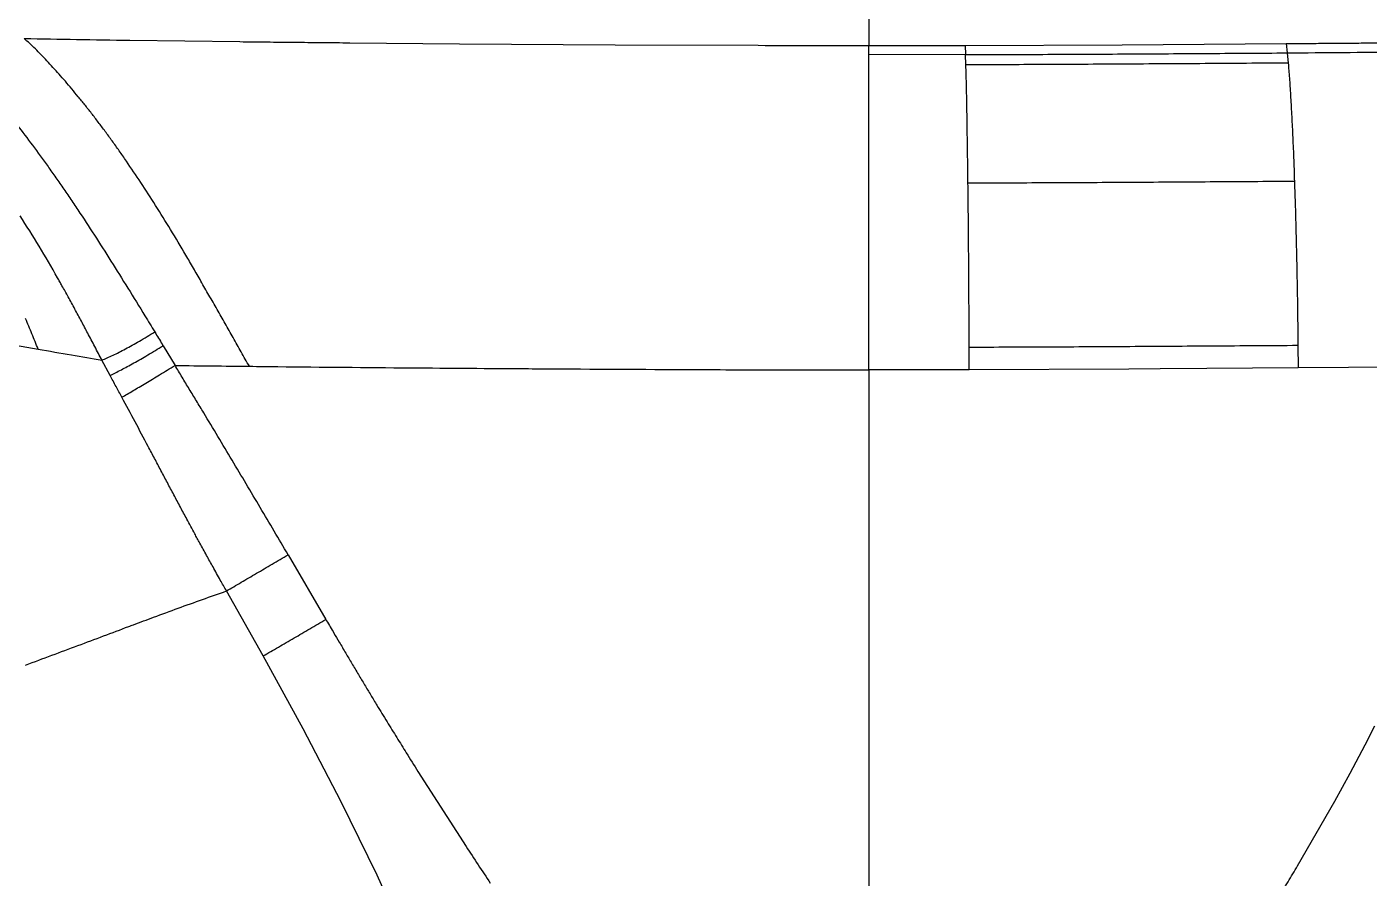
# Model space of a CAD drawing. Extents: x -51 to 27, y -13 to 136.
# Drawn here: x -20.89 to -6.21, y 63.5 to 72.82 of the extents above; entities that cross this region are included whole.
import ezdxf

# ---------------------------------------------------------------- set-up
doc = ezdxf.new("R2010")
doc.units = 0
doc.header["$MEASUREMENT"] = 0
doc.layers.add('GEOMETRY', color=2, linetype='Continuous', lineweight=25)

# ---------------------------------------------------------------- blocks, each defined once
blk = doc.blocks.new('2026 MONTERREY-BLOOM')
at = {"layer": 'GEOMETRY'}
for p, q in [((0, -10.762), (0, -11.099)), ((-8.084, -11.041), (-6.882, -11.056)), ((-5.678, -11.068), (-4.478, -11.078)), ((-4.478, -11.078), (-2.775, -11.089)), ((-2.775, -11.089), (-1.213, -11.096)), ((0, -11.2), (0, -11.099)), ((1.054, -11.097), (2.77, -11.089)), ((1.054, -11.097), (1.058, -11.198)), ((2.77, -11.089), (4.565, -11.077)), ((4.565, -11.077), (4.577, -11.179)), ((1.058, -11.198), (0, -11.2)), ((1.061, -11.31), (1.058, -11.198)), ((4.577, -11.179), (4.587, -11.29)), ((1.061, -11.321), (1.061, -11.31)), ((-7.721, -14.385), (-7.59, -14.6)), ((1.097, -14.403), (1.097, -14.38)), ((4.693, -14.383), (4.695, -14.628)), ((1.098, -14.648), (1.097, -14.403)), ((-8.301, -14.71), (-8.39, -14.543)), ((1.098, -14.648), (0, -14.65)), ((2.844, -14.64), (1.098, -14.648)), ((3.188, -14.639), (2.844, -14.64)), ((3.695, -14.635), (3.188, -14.639)), ((4.695, -14.628), (3.695, -14.635)), ((7.033, -14.607), (4.695, -14.628)), ((-6.353, -16.673), (-5.94, -17.381)), ((-6.626, -17.78), (-7.028, -17.069)), ((-5.94, -17.381), (-5.932, -17.395)), ((-6.187, -18.579), (-6.626, -17.78)), ((-5.774, -19.377), (-6.187, -18.579)), ((5.429, -18.752), (5.535, -18.545)), ((5.265, -19.062), (5.429, -18.752)), ((-4.933, -19.045), (-4.407, -19.865)), ((5.097, -19.369), (5.265, -19.062)), ((-5.381, -20.181), (-5.774, -19.377)), ((4.69, -20.077), (5.097, -19.369)), ((-5.014, -20.981), (-5.381, -20.181))]:
    blk.add_line(p, q, dxfattribs=at)
for points, knots in [([(-36.643, -38.985), (-36.643, -38.748), (-36.643, -38.251), (-36.643, -37.496), (-36.643, -36.717), (-36.642, -35.938), (-36.641, -35.155), (-36.639, -34.37), (-36.634, -33.124), (-36.625, -31.427), (-36.601, -28.728), (-36.556, -25.487), (-36.48, -22.003), (-36.384, -18.826), (-36.269, -15.952), (-36.147, -13.557), (-36.022, -11.643), (-35.908, -10.209), (-35.804, -9.111), (-35.717, -8.347), (-35.671, -7.917), (-35.598, -7.493), (-35.491, -7.08), (-35.34, -6.644), (-35.136, -6.19), (-34.87, -5.728), (-34.56, -5.294), (-34.209, -4.894), (-33.819, -4.53), (-33.396, -4.207), (-32.942, -3.927), (-32.492, -3.708), (-32.054, -3.541), (-31.634, -3.42), (-31.199, -3.331), (-30.75, -3.28), (-30.3, -3.229), (-29.656, -3.161), (-28.817, -3.082), (-27.505, -2.975), (-25.921, -2.869), (-23.953, -2.762), (-21.876, -2.668), (-19.679, -2.587), (-17.251, -2.514), (-14.59, -2.452), (-11.706, -2.403), (-8.819, -2.37), (-5.936, -2.35), (-3.055, -2.342), (-0.598, -2.339), (1.446, -2.34), (3.092, -2.342), (4.754, -2.346), (6.416, -2.353), (8.055, -2.365), (10.408, -2.386), (13.481, -2.429), (16.974, -2.505), (20.148, -2.601), (23.011, -2.715), (25.395, -2.836), (27.307, -2.961), (28.741, -3.074), (29.84, -3.178), (30.606, -3.264), (31.038, -3.31), (31.463, -3.38), (31.877, -3.486), (32.314, -3.634), (32.769, -3.836), (33.232, -4.099), (33.668, -4.406), (34.07, -4.756), (34.436, -5.143), (34.762, -5.565), (35.044, -6.017), (35.279, -6.492), (35.464, -6.985), (35.602, -7.491), (35.683, -8.01), (35.739, -8.534), (35.815, -9.23), (35.897, -10.097), (36.005, -11.408), (36.112, -12.993), (36.24, -15.339), (36.362, -18.173), (36.465, -21.457), (36.54, -24.706), (36.591, -27.93), (36.621, -30.803), (36.636, -33.323), (36.641, -34.922), (36.642, -35.963), (36.643, -36.444), (36.643, -36.924), (36.643, -37.402), (36.643, -37.896), (36.643, -38.424), (36.643, -38.792), (36.643, -38.985)], [0, 0, 0, 0, 0.005138, 0.010771, 0.016381, 0.022015, 0.027673, 0.03335, 0.039042, 0.054682, 0.070145, 0.097582, 0.124946, 0.145709, 0.16651, 0.187309, 0.197707, 0.208103, 0.218498, 0.221609, 0.224784, 0.227857, 0.230942, 0.234019, 0.237865, 0.24171, 0.245555, 0.249401, 0.253246, 0.257092, 0.260938, 0.264783, 0.267936, 0.271088, 0.274241, 0.277546, 0.280882, 0.284062, 0.291597, 0.299143, 0.312612, 0.326021, 0.341866, 0.357701, 0.373696, 0.394533, 0.415407, 0.436247, 0.457116, 0.477921, 0.498728, 0.51038, 0.52225, 0.534405, 0.54642, 0.558287, 0.569942, 0.597446, 0.624936, 0.645697, 0.666299, 0.687058, 0.697455, 0.707849, 0.718242, 0.721382, 0.724571, 0.72765, 0.730727, 0.733804, 0.737651, 0.741498, 0.745344, 0.74919, 0.753036, 0.756881, 0.760725, 0.76457, 0.768352, 0.772136, 0.775907, 0.779727, 0.783559, 0.79109, 0.798621, 0.812071, 0.825537, 0.849567, 0.873561, 0.896782, 0.920041, 0.943476, 0.95907, 0.97468, 0.978164, 0.981639, 0.985104, 0.988563, 0.992016, 0.995816, 1, 1, 1, 1]), ([(-9.24, -11.022), (-9.049, -11.025), (-8.664, -11.032), (-8.279, -11.038), (-8.084, -11.041)], [0, 0, 0, 0, 0.495679, 1, 1, 1, 1]), ([(-8.991, -11.266), (-9.034, -11.221), (-9.121, -11.13), (-9.2, -11.058), (-9.24, -11.022)], [0, 0, 0, 0, 0.496759, 1, 1, 1, 1]), ([(-6.882, -11.056), (-6.783, -11.057), (-6.586, -11.059), (-6.388, -11.061), (-6.289, -11.062)], [0, 0, 0, 0, 0.49975, 1, 1, 1, 1]), ([(-6.289, -11.062), (-6.187, -11.063), (-5.984, -11.065), (-5.78, -11.067), (-5.678, -11.068)], [0, 0, 0, 0, 0.500081, 1, 1, 1, 1]), ([(-1.213, -11.096), (-1.006, -11.097), (-0.601, -11.098), (-0.197, -11.099), (0, -11.099)], [0, 0, 0, 0, 0.51239, 1, 1, 1, 1]), ([(4.565, -11.077), (4.642, -11.077), (4.784, -11.075), (4.982, -11.074), (5.171, -11.072), (5.36, -11.071), (5.555, -11.069), (5.743, -11.067), (5.936, -11.066), (6.142, -11.064), (6.35, -11.061), (6.559, -11.059), (6.775, -11.057), (6.93, -11.055), (7.013, -11.054)], [0, 0, 0, 0, 0.093695, 0.174529, 0.242428, 0.325031, 0.405999, 0.481843, 0.55544, 0.641949, 0.734671, 0.811083, 0.897835, 1, 1, 1, 1]), ([(4.577, -11.179), (4.985, -11.175), (5.803, -11.169), (6.62, -11.16), (7.029, -11.156)], [0, 0, 0, 0, 0.499109, 1, 1, 1, 1]), ([(-8.72, -11.572), (-8.767, -11.517), (-8.86, -11.407), (-8.948, -11.313), (-8.991, -11.266)], [0, 0, 0, 0, 0.498458, 1, 1, 1, 1]), ([(0, -14.65), (0, -14.531), (0, -14.292), (0, -13.936), (0, -13.586), (0, -13.245), (0, -12.917), (0, -12.603), (0, -12.308), (0, -12.034), (0, -11.783), (0, -11.559), (0, -11.36), (0, -11.254), (0, -11.2)], [0, 0, 0, 0, 0.081143, 0.1623783, 0.2438314, 0.3256193, 0.4078447, 0.4905926, 0.5739272, 0.6578895, 0.7424965, 0.8277412, 0.913593, 1, 1, 1, 1]), ([(1.058, -11.198), (1.339, -11.197), (1.911, -11.195), (2.781, -11.191), (3.673, -11.185), (4.274, -11.181), (4.577, -11.179)], [0, 0, 0, 0, 0.239724, 0.487731, 0.741747, 1, 1, 1, 1]), ([(4.587, -11.29), (4.283, -11.292), (3.682, -11.297), (2.788, -11.302), (1.917, -11.307), (1.343, -11.309), (1.061, -11.31)], [0, 0, 0, 0, 0.258211, 0.512192, 0.760181, 1, 1, 1, 1]), ([(4.587, -11.29), (4.591, -11.343), (4.6, -11.449), (4.612, -11.638), (4.624, -11.846), (4.635, -12.074), (4.646, -12.319), (4.652, -12.497), (4.655, -12.586)], [0, 0, 0, 0, 0.169361, 0.337694, 0.504937, 0.67107, 0.836082, 1, 1, 1, 1]), ([(1.084, -12.606), (1.083, -12.518), (1.081, -12.342), (1.077, -12.1), (1.074, -11.874), (1.07, -11.667), (1.066, -11.48), (1.063, -11.374), (1.061, -11.321)], [0, 0, 0, 0, 0.1639433, 0.3289706, 0.4951069, 0.662344, 0.8306613, 1, 1, 1, 1]), ([(-8.577, -11.748), (-8.601, -11.718), (-8.65, -11.657), (-8.697, -11.601), (-8.72, -11.572)], [0, 0, 0, 0, 0.499943, 1, 1, 1, 1]), ([(-8.43, -11.938), (-8.454, -11.905), (-8.504, -11.84), (-8.553, -11.779), (-8.577, -11.748)], [0, 0, 0, 0, 0.500382, 1, 1, 1, 1]), ([(-9.338, -11.945), (-9.282, -12.016), (-9.171, -12.159), (-9.058, -12.315), (-9.001, -12.393)], [0, 0, 0, 0, 0.499087, 1, 1, 1, 1]), ([(-8.278, -12.143), (-8.303, -12.108), (-8.354, -12.038), (-8.405, -11.971), (-8.43, -11.938)], [0, 0, 0, 0, 0.500763, 1, 1, 1, 1]), ([(-8.123, -12.363), (-8.149, -12.325), (-8.201, -12.25), (-8.252, -12.179), (-8.278, -12.143)], [0, 0, 0, 0, 0.501098, 1, 1, 1, 1]), ([(-9.001, -12.393), (-8.973, -12.433), (-8.915, -12.514), (-8.857, -12.597), (-8.828, -12.639)], [0, 0, 0, 0, 0.49928, 1, 1, 1, 1]), ([(-7.803, -12.848), (-7.857, -12.764), (-7.964, -12.596), (-8.07, -12.44), (-8.123, -12.363)], [0, 0, 0, 0, 0.502952, 1, 1, 1, 1]), ([(4.655, -12.586), (4.349, -12.588), (3.74, -12.592), (2.835, -12.598), (1.952, -12.602), (1.37, -12.605), (1.084, -12.606)], [0, 0, 0, 0, 0.257914, 0.511641, 0.759628, 1, 1, 1, 1]), ([(1.097, -14.38), (1.097, -14.276), (1.096, -14.068), (1.094, -13.759), (1.092, -13.456), (1.09, -13.161), (1.087, -12.875), (1.085, -12.696), (1.084, -12.606)], [0, 0, 0, 0, 0.165319, 0.330941, 0.49705, 0.663836, 0.831449, 1, 1, 1, 1]), ([(4.655, -12.586), (4.658, -12.677), (4.664, -12.858), (4.672, -13.148), (4.679, -13.447), (4.685, -13.754), (4.69, -14.066), (4.692, -14.277), (4.693, -14.383)], [0, 0, 0, 0, 0.168559, 0.336171, 0.50295, 0.669053, 0.834674, 1, 1, 1, 1]), ([(-8.828, -12.639), (-8.799, -12.681), (-8.741, -12.766), (-8.683, -12.854), (-8.653, -12.898)], [0, 0, 0, 0, 0.499475, 1, 1, 1, 1]), ([(-8.653, -12.898), (-8.593, -12.989), (-8.473, -13.171), (-8.352, -13.362), (-8.292, -13.457)], [0, 0, 0, 0, 0.499996, 1, 1, 1, 1]), ([(-7.472, -13.393), (-7.527, -13.299), (-7.638, -13.112), (-7.748, -12.936), (-7.803, -12.848)], [0, 0, 0, 0, 0.503238, 1, 1, 1, 1]), ([(-8.875, -13.64), (-8.942, -13.524), (-9.076, -13.293), (-9.215, -13.073), (-9.285, -12.963)], [0, 0, 0, 0, 0.499997, 1, 1, 1, 1]), ([(-8.292, -13.457), (-8.23, -13.556), (-8.106, -13.753), (-7.982, -13.956), (-7.919, -14.058)], [0, 0, 0, 0, 0.499702, 1, 1, 1, 1]), ([(-7.307, -13.678), (-7.334, -13.63), (-7.389, -13.534), (-7.444, -13.44), (-7.472, -13.393)], [0, 0, 0, 0, 0.501364, 1, 1, 1, 1]), ([(-8.827, -13.727), (-8.835, -13.713), (-8.851, -13.684), (-8.867, -13.655), (-8.875, -13.64)], [0, 0, 0, 0, 0.499829, 1, 1, 1, 1]), ([(-8.759, -13.85), (-8.77, -13.829), (-8.793, -13.788), (-8.815, -13.747), (-8.827, -13.727)], [0, 0, 0, 0, 0.499677, 1, 1, 1, 1]), ([(-7.13, -13.987), (-7.16, -13.935), (-7.219, -13.831), (-7.277, -13.729), (-7.307, -13.678)], [0, 0, 0, 0, 0.501277, 1, 1, 1, 1]), ([(-8.615, -14.115), (-8.639, -14.071), (-8.686, -13.982), (-8.735, -13.894), (-8.759, -13.85)], [0, 0, 0, 0, 0.498939, 1, 1, 1, 1]), ([(-11.188, -14.067), (-11.001, -14.099), (-10.627, -14.162), (-10.095, -14.252), (-9.58, -14.338), (-9.252, -14.394), (-9.088, -14.422)], [0, 0, 0, 0, 0.250303, 0.499927, 0.749428, 1, 1, 1, 1]), ([(-9.088, -14.422), (-9.11, -14.366), (-9.156, -14.254), (-9.202, -14.143), (-9.226, -14.087)], [0, 0, 0, 0, 0.500001, 1, 1, 1, 1]), ([(-7.919, -14.058), (-7.902, -14.087), (-7.866, -14.146), (-7.83, -14.204), (-7.812, -14.234)], [0, 0, 0, 0, 0.500252, 1, 1, 1, 1]), ([(-6.955, -14.296), (-6.985, -14.245), (-7.043, -14.141), (-7.101, -14.038), (-7.13, -13.987)], [0, 0, 0, 0, 0.501035, 1, 1, 1, 1]), ([(-8.545, -14.248), (-8.557, -14.226), (-8.58, -14.181), (-8.603, -14.137), (-8.615, -14.115)], [0, 0, 0, 0, 0.4992301, 1, 1, 1, 1]), ([(-8.39, -14.543), (-8.352, -14.526), (-8.279, -14.495), (-8.136, -14.422), (-7.978, -14.334), (-7.869, -14.268), (-7.812, -14.234)], [0, 0, 0, 0, 0.272088, 0.513366, 0.748509, 1, 1, 1, 1]), ([(-7.812, -14.234), (-7.799, -14.256), (-7.772, -14.301), (-7.744, -14.346), (-7.731, -14.369)], [0, 0, 0, 0, 0.500197, 1, 1, 1, 1]), ([(-8.468, -14.394), (-8.481, -14.37), (-8.506, -14.321), (-8.532, -14.272), (-8.545, -14.248)], [0, 0, 0, 0, 0.498888, 1, 1, 1, 1]), ([(-8.301, -14.71), (-8.263, -14.691), (-8.189, -14.654), (-8.045, -14.576), (-7.886, -14.485), (-7.777, -14.419), (-7.721, -14.385)], [0, 0, 0, 0, 0.271916, 0.513348, 0.74864, 1, 1, 1, 1]), ([(-7.731, -14.369), (-7.729, -14.371), (-7.726, -14.377), (-7.723, -14.382), (-7.721, -14.385)], [0, 0, 0, 0, 0.5000237, 1, 1, 1, 1]), ([(-6.777, -14.609), (-6.807, -14.557), (-6.867, -14.453), (-6.926, -14.349), (-6.955, -14.296)], [0, 0, 0, 0, 0.50067, 1, 1, 1, 1]), ([(4.693, -14.383), (4.384, -14.385), (3.772, -14.389), (2.862, -14.395), (1.972, -14.4), (1.386, -14.402), (1.097, -14.403)], [0, 0, 0, 0, 0.257737, 0.511303, 0.759283, 1, 1, 1, 1]), ([(-9.088, -14.422), (-8.966, -14.443), (-8.729, -14.484), (-8.501, -14.523), (-8.39, -14.543)], [0, 0, 0, 0, 0.514618, 1, 1, 1, 1]), ([(-8.39, -14.543), (-8.403, -14.518), (-8.429, -14.469), (-8.455, -14.419), (-8.468, -14.394)], [0, 0, 0, 0, 0.496894, 1, 1, 1, 1]), ([(-8.172, -14.949), (-8.133, -14.926), (-8.059, -14.882), (-7.915, -14.796), (-7.756, -14.701), (-7.647, -14.635), (-7.59, -14.6)], [0, 0, 0, 0, 0.2721521, 0.5143122, 0.7494574, 1, 1, 1, 1]), ([(-7.59, -14.6), (-7.454, -14.602), (-7.183, -14.605), (-6.912, -14.608), (-6.777, -14.609)], [0, 0, 0, 0, 0.502832, 1, 1, 1, 1]), ([(-7.512, -14.73), (-7.525, -14.708), (-7.551, -14.665), (-7.577, -14.622), (-7.59, -14.6)], [0, 0, 0, 0, 0.505006, 1, 1, 1, 1]), ([(-6.777, -14.609), (-6.673, -14.611), (-6.087, -14.617), (-5.07, -14.626), (-4.044, -14.633), (-3.47, -14.637), (-3.319, -14.638), (-3.274, -14.638), (-3.26, -14.638), (-3.256, -14.638)], [0, 0, 0, 0, 0.088342, 0.499999, 0.866843, 0.96211, 0.988185, 0.995871, 1, 1, 1, 1]), ([(-3.256, -14.638), (-2.713, -14.641), (-2, -14.645), (-1.186, -14.648), (-0.644, -14.65), (-0.271, -14.65), (0, -14.65)], [0, 0, 0, 0, 0.499999, 0.657023, 0.75, 1, 1, 1, 1]), ([(0, -14.65), (0, -15.626), (0, -17.577), (0, -19.527), (0, -20.502)], [0, 0, 0, 0, 0.499976, 1, 1, 1, 1]), ([(-8.172, -14.949), (-8.193, -14.909), (-8.236, -14.829), (-8.28, -14.75), (-8.301, -14.71)], [0, 0, 0, 0, 0.495307, 1, 1, 1, 1]), ([(-7.434, -14.859), (-7.447, -14.838), (-7.473, -14.795), (-7.499, -14.752), (-7.512, -14.73)], [0, 0, 0, 0, 0.4980497, 1, 1, 1, 1]), ([(-7.884, -15.487), (-7.932, -15.397), (-8.027, -15.217), (-8.124, -15.038), (-8.172, -14.949)], [0, 0, 0, 0, 0.500043, 1, 1, 1, 1]), ([(-7.277, -15.118), (-7.303, -15.075), (-7.355, -14.989), (-7.408, -14.902), (-7.434, -14.859)], [0, 0, 0, 0, 0.499992, 1, 1, 1, 1]), ([(-6.966, -15.638), (-7.018, -15.551), (-7.121, -15.378), (-7.225, -15.205), (-7.277, -15.118)], [0, 0, 0, 0, 0.5, 1, 1, 1, 1]), ([(-7.745, -15.75), (-7.768, -15.705), (-7.814, -15.618), (-7.861, -15.53), (-7.884, -15.487)], [0, 0, 0, 0, 0.504594, 1, 1, 1, 1]), ([(-6.353, -16.673), (-6.455, -16.5), (-6.658, -16.155), (-6.863, -15.81), (-6.966, -15.638)], [0, 0, 0, 0, 0.4997733, 1, 1, 1, 1]), ([(-7.603, -16.016), (-7.627, -15.972), (-7.674, -15.883), (-7.721, -15.794), (-7.745, -15.75)], [0, 0, 0, 0, 0.501143, 1, 1, 1, 1]), ([(-7.532, -16.15), (-7.544, -16.128), (-7.568, -16.083), (-7.591, -16.039), (-7.603, -16.016)], [0, 0, 0, 0, 0.499824, 1, 1, 1, 1]), ([(-7.461, -16.283), (-7.473, -16.26), (-7.497, -16.216), (-7.52, -16.172), (-7.532, -16.15)], [0, 0, 0, 0, 0.500132, 1, 1, 1, 1]), ([(-7.375, -16.442), (-7.39, -16.415), (-7.418, -16.362), (-7.447, -16.309), (-7.461, -16.283)], [0, 0, 0, 0, 0.506608, 1, 1, 1, 1]), ([(-7.319, -16.546), (-7.328, -16.528), (-7.347, -16.494), (-7.366, -16.459), (-7.375, -16.442)], [0, 0, 0, 0, 0.501625, 1, 1, 1, 1]), ([(-7.175, -16.806), (-7.199, -16.764), (-7.247, -16.677), (-7.294, -16.59), (-7.319, -16.546)], [0, 0, 0, 0, 0.486916, 1, 1, 1, 1]), ([(-7.028, -17.069), (-6.975, -17.038), (-6.872, -16.977), (-6.701, -16.877), (-6.528, -16.775), (-6.411, -16.707), (-6.353, -16.673)], [0, 0, 0, 0, 0.263401, 0.513276, 0.756647, 1, 1, 1, 1]), ([(-7.095, -16.95), (-7.109, -16.926), (-7.135, -16.878), (-7.162, -16.83), (-7.175, -16.806)], [0, 0, 0, 0, 0.500753, 1, 1, 1, 1]), ([(-7.028, -17.069), (-7.039, -17.049), (-7.062, -17.009), (-7.084, -16.97), (-7.095, -16.95)], [0, 0, 0, 0, 0.500306, 1, 1, 1, 1]), ([(-7.556, -17.257), (-7.467, -17.225), (-7.29, -17.161), (-7.115, -17.1), (-7.028, -17.069)], [0, 0, 0, 0, 0.500927, 1, 1, 1, 1]), ([(-8.096, -17.457), (-8.079, -17.451), (-7.988, -17.417), (-7.807, -17.349), (-7.645, -17.29), (-7.556, -17.257)], [0, 0, 0, 0, 0.093067, 0.500001, 1, 1, 1, 1]), ([(-8.653, -17.666), (-8.559, -17.631), (-8.372, -17.561), (-8.188, -17.492), (-8.096, -17.457)], [0, 0, 0, 0, 0.501221, 1, 1, 1, 1]), ([(-6.626, -17.78), (-6.571, -17.748), (-6.464, -17.686), (-6.291, -17.585), (-6.115, -17.483), (-5.998, -17.415), (-5.94, -17.381)], [0, 0, 0, 0, 0.262285, 0.513215, 0.757641, 1, 1, 1, 1]), ([(-5.932, -17.395), (-5.905, -17.44), (-5.859, -17.518), (-5.79, -17.636), (-5.725, -17.747), (-5.655, -17.864), (-5.586, -17.981), (-5.517, -18.096), (-5.449, -18.209), (-5.368, -18.343), (-5.273, -18.498), (-5.166, -18.672), (-5.053, -18.853), (-4.976, -18.976), (-4.933, -19.045)], [0, 0, 0, 0, 0.081372, 0.141517, 0.213126, 0.281541, 0.353502, 0.423176, 0.490561, 0.558254, 0.667918, 0.773519, 0.874883, 1, 1, 1, 1]), ([(-11.697, -18.729), (-11.578, -18.911), (-11.34, -19.276), (-10.971, -19.843), (-10.593, -20.429), (-10.205, -21.033), (-9.808, -21.654), (-9.402, -22.29), (-8.989, -22.936), (-8.712, -23.371), (-8.572, -23.589)], [0, 0, 0, 0, 0.119153, 0.239794, 0.361603, 0.485191, 0.611024, 0.738887, 0.86872, 1, 1, 1, 1]), ([(-4.407, -19.865), (-4.363, -19.932), (-4.275, -20.067), (-4.186, -20.2), (-4.142, -20.267)], [0, 0, 0, 0, 0.498704, 1, 1, 1, 1]), ([(4.479, -20.426), (4.514, -20.368), (4.586, -20.252), (4.655, -20.136), (4.69, -20.077)], [0, 0, 0, 0, 0.499775, 1, 1, 1, 1])]:
    blk.add_open_spline(points, degree=3, knots=knots, dxfattribs=at)
for points in [[(0, -11.099), (0.176, -11.099), (0.527, -11.099), (0.878, -11.097), (1.054, -11.097)], [(-9.226, -17.88), (-9.13, -17.844), (-8.937, -17.773), (-8.748, -17.702), (-8.653, -17.666)]]:
    blk.add_open_spline(points, degree=3, dxfattribs=at)

msp = doc.modelspace()

# ---------------------------------------------------------------- block references
msp.add_blockref('2026 MONTERREY-BLOOM', (-11.682, 83.714))

doc.saveas('drawing.dxf')
